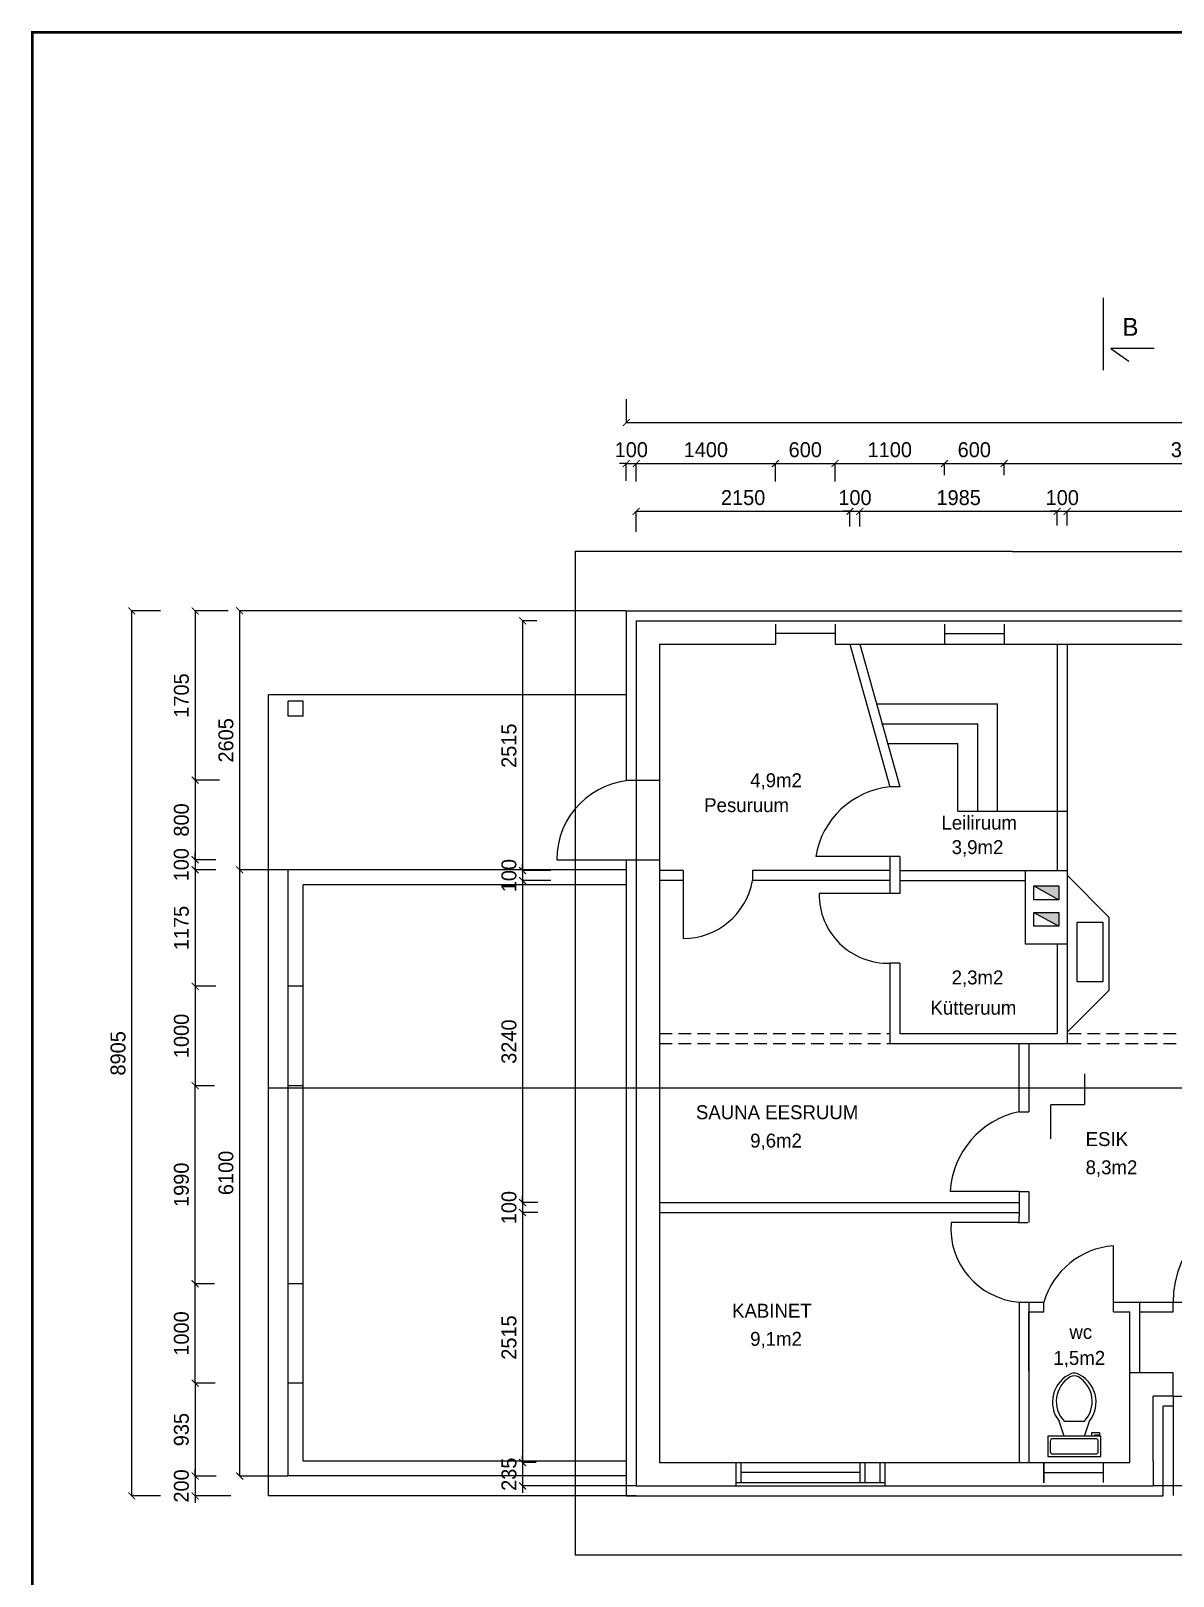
# Model space of a CAD drawing. Header units: millimetres. Extents: x -183747 to 314141, y 291435 to 411008.
# Drawn here: x 48189 to 59678, y 384222 to 399767 of the extents above; entities that cross this region are included whole.
import ezdxf

# ---------------------------------------------------------------- set-up
doc = ezdxf.new("R2010")
doc.units = ezdxf.units.MM
doc.linetypes.add('HIDDEN', pattern=[9.525, 6.35, -3.175])
for name, color, linetype in [('kivivooder', 254, 'Continuous'), ('kollane', 5, 'Continuous'), ('pun', 1, 'Continuous'), ('raam', 7, 'Continuous'), ('teljed', 1, 'HIDDEN'), ('uks', 5, 'Continuous')]:
    doc.layers.add(name, color=color, linetype=linetype)
doc.dimstyles.new('ISO-25', dxfattribs={"dimtxt": 2.5, "dimasz": 2.5, "dimexe": 1.25, "dimexo": 0.625, "dimgap": 6.25, "dimtad": 1, "dimdec": 0, "dimtxsty": 'Standard', "dimcen": 2.5, "dimadec": 0, "dimazin": 0, "dimtfac": 1, "dimtdec": 0, "dimtmove": 0, "dimatfit": 3, "dimfxl": 0, "dimarcsym": 0})

# ---------------------------------------------------------------- blocks, each defined once
blk = doc.blocks.new('ca3l')
at = {"color": 0, "linetype": 'ByBlock', "const_width": 0.14}
blk.add_lwpolyline([(192, 0), (192, 143), (0, 143), (0, 0)], close=True, dxfattribs=at)
blk = doc.blocks.new('_ArchTick')
at = {"color": 0, "linetype": 'ByBlock', "const_width": 0.15}
blk.add_lwpolyline([(-0.5, -0.5), (0.5, 0.5)], dxfattribs=at)
blk = doc.blocks.new('*D153')
at = {"layer": 'Defpoints', "color": 0}
for p in [(50048, 391429), (49840, 391329), (50054, 391329)]:
    blk.add_point(p, dxfattribs=at)
at = {"layer": 'pun', "color": 0, "lineweight": -2}
for p, q in [((50041, 391429), (49838, 391429)), ((49840, 391429), (49840, 391499)), ((49840, 391429), (49840, 391329)), ((50048, 391329), (49838, 391329)), ((49840, 391329), (49840, 391259))]:
    blk.add_line(p, q, dxfattribs=at)
at = {"layer": 'pun', "color": 0, "lineweight": -2, "xscale": 70, "yscale": 70, "zscale": 70}
for p, rotation in [((49840, 391429), 270), ((49840, 391329), 90)]:
    blk.add_blockref('_ArchTick', p, dxfattribs=dict(at, rotation=rotation))
at = {"layer": 'pun', "color": 0, "insert": (49702, 391379), "char_height": 150, "attachment_point": 5, "rotation": 90}
blk.add_mtext('100', dxfattribs=at)
blk = doc.blocks.new('*D152')
at = {"layer": 'Defpoints', "color": 0}
for p in [(50054, 391329), (49841, 390156), (50035, 390156)]:
    blk.add_point(p, dxfattribs=at)
at = {"layer": 'pun', "color": 0, "lineweight": -2}
for p, q in [((50048, 391329), (49840, 391329)), ((49841, 391329), (49841, 390156)), ((50029, 390156), (49840, 390156))]:
    blk.add_line(p, q, dxfattribs=at)
at = {"layer": 'pun', "color": 0, "lineweight": -2, "xscale": 70, "yscale": 70, "zscale": 70}
for p, rotation in [((49841, 391329), 90), ((49841, 390156), 270)]:
    blk.add_blockref('_ArchTick', p, dxfattribs=dict(at, rotation=rotation))
at = {"layer": 'pun', "color": 0, "insert": (49703, 390742), "char_height": 150, "attachment_point": 5, "rotation": 90}
blk.add_mtext('1175', dxfattribs=at)
blk = doc.blocks.new('*D151')
at = {"layer": 'Defpoints', "color": 0}
for p in [(49841, 389156), (50041, 389156), (50041, 387163)]:
    blk.add_point(p, dxfattribs=at)
at = {"layer": 'pun', "color": 0, "lineweight": -2}
for p, q in [((50035, 389156), (49840, 389156)), ((49841, 387163), (49841, 389156)), ((50035, 387163), (49840, 387163))]:
    blk.add_line(p, q, dxfattribs=at)
at = {"layer": 'pun', "color": 0, "lineweight": -2, "xscale": 70, "yscale": 70, "zscale": 70}
for p, rotation in [((49841, 389156), 90), ((49841, 387163), 270)]:
    blk.add_blockref('_ArchTick', p, dxfattribs=dict(at, rotation=rotation))
at = {"layer": 'pun', "color": 0, "insert": (49703, 388159), "char_height": 150, "attachment_point": 5, "rotation": 90}
blk.add_mtext('1990', dxfattribs=at)
blk = doc.blocks.new('*D150')
at = {"layer": 'Defpoints', "color": 0}
for p in [(49841, 387163), (50041, 387163), (50041, 386163)]:
    blk.add_point(p, dxfattribs=at)
at = {"layer": 'pun', "color": 0, "lineweight": -2}
for p, q in [((50035, 387163), (49840, 387163)), ((49841, 386163), (49841, 387163)), ((50035, 386163), (49840, 386163))]:
    blk.add_line(p, q, dxfattribs=at)
at = {"layer": 'pun', "color": 0, "lineweight": -2, "xscale": 70, "yscale": 70, "zscale": 70}
for p, rotation in [((49841, 387163), 90), ((49841, 386163), 270)]:
    blk.add_blockref('_ArchTick', p, dxfattribs=dict(at, rotation=rotation))
at = {"layer": 'pun', "color": 0, "insert": (49703, 386663), "char_height": 150, "attachment_point": 5, "rotation": 90}
blk.add_mtext('1000', dxfattribs=at)
blk = doc.blocks.new('*D126')
at = {"layer": 'Defpoints', "color": 0}
for p in [(58513, 394934), (56528, 394773), (58513, 394787)]:
    blk.add_point(p, dxfattribs=at)
at = {"layer": 'pun', "color": 0, "lineweight": -2}
for p, q in [((56528, 394780), (56528, 394935)), ((56528, 394934), (58513, 394934)), ((58513, 394793), (58513, 394935))]:
    blk.add_line(p, q, dxfattribs=at)
at = {"layer": 'pun', "color": 0, "lineweight": -2, "xscale": 70, "yscale": 70, "zscale": 70, "rotation": 180}
blk.add_blockref('_ArchTick', (56528, 394934), dxfattribs=at)
at = {"layer": 'pun', "color": 0, "lineweight": -2, "xscale": 70, "yscale": 70, "zscale": 70}
blk.add_blockref('_ArchTick', (58513, 394934), dxfattribs=at)
at = {"layer": 'pun', "color": 0, "insert": (57521, 395071), "char_height": 150, "attachment_point": 5}
blk.add_mtext('1985', dxfattribs=at)
blk = doc.blocks.new('*D125')
at = {"layer": 'Defpoints', "color": 0}
for p in [(58613, 394934), (58513, 394786), (58613, 394786)]:
    blk.add_point(p, dxfattribs=at)
at = {"layer": 'pun', "color": 0, "lineweight": -2}
for p, q in [((58513, 394934), (58443, 394934)), ((58513, 394793), (58513, 394935)), ((58513, 394934), (58613, 394934)), ((58613, 394793), (58613, 394935)), ((58613, 394934), (58683, 394934))]:
    blk.add_line(p, q, dxfattribs=at)
at = {"layer": 'pun', "color": 0, "lineweight": -2, "xscale": 70, "yscale": 70, "zscale": 70}
blk.add_blockref('_ArchTick', (58513, 394934), dxfattribs=at)
at = {"layer": 'pun', "color": 0, "lineweight": -2, "xscale": 70, "yscale": 70, "zscale": 70, "rotation": 180}
blk.add_blockref('_ArchTick', (58613, 394934), dxfattribs=at)
at = {"layer": 'pun', "color": 0, "insert": (58563, 395071), "char_height": 150, "attachment_point": 5}
blk.add_mtext('100', dxfattribs=at)
blk = doc.blocks.new('*D124')
at = {"layer": 'Defpoints', "color": 0}
for p in [(56528, 394934), (56428, 394773), (56528, 394773)]:
    blk.add_point(p, dxfattribs=at)
at = {"layer": 'pun', "color": 0, "lineweight": -2}
for p, q in [((56428, 394934), (56358, 394934)), ((56428, 394780), (56428, 394935)), ((56428, 394934), (56528, 394934)), ((56528, 394780), (56528, 394935)), ((56528, 394934), (56598, 394934))]:
    blk.add_line(p, q, dxfattribs=at)
at = {"layer": 'pun', "color": 0, "lineweight": -2, "xscale": 70, "yscale": 70, "zscale": 70}
blk.add_blockref('_ArchTick', (56428, 394934), dxfattribs=at)
at = {"layer": 'pun', "color": 0, "lineweight": -2, "xscale": 70, "yscale": 70, "zscale": 70, "rotation": 180}
blk.add_blockref('_ArchTick', (56528, 394934), dxfattribs=at)
at = {"layer": 'pun', "color": 0, "insert": (56478, 395071), "char_height": 150, "attachment_point": 5}
blk.add_mtext('100', dxfattribs=at)
blk = doc.blocks.new('*D123')
at = {"layer": 'Defpoints', "color": 0}
for p in [(61778, 395415), (57978, 395298), (61778, 395231)]:
    blk.add_point(p, dxfattribs=at)
at = {"layer": 'pun', "color": 0, "lineweight": -2}
for p, q in [((57978, 395304), (57978, 395416)), ((57978, 395415), (61778, 395415)), ((61778, 395237), (61778, 395416))]:
    blk.add_line(p, q, dxfattribs=at)
at = {"layer": 'pun', "color": 0, "lineweight": -2, "xscale": 70, "yscale": 70, "zscale": 70, "rotation": 180}
blk.add_blockref('_ArchTick', (57978, 395415), dxfattribs=at)
at = {"layer": 'pun', "color": 0, "lineweight": -2, "xscale": 70, "yscale": 70, "zscale": 70}
blk.add_blockref('_ArchTick', (61778, 395415), dxfattribs=at)
at = {"layer": 'pun', "color": 0, "insert": (59878, 395553), "char_height": 150, "attachment_point": 5}
blk.add_mtext('3800', dxfattribs=at)
blk = doc.blocks.new('*D122')
at = {"layer": 'Defpoints', "color": 0}
for p in [(57978, 395415), (57378, 395292), (57978, 395292)]:
    blk.add_point(p, dxfattribs=at)
at = {"layer": 'pun', "color": 0, "lineweight": -2}
for p, q in [((57378, 395298), (57378, 395416)), ((57378, 395415), (57978, 395415)), ((57978, 395298), (57978, 395416))]:
    blk.add_line(p, q, dxfattribs=at)
at = {"layer": 'pun', "color": 0, "lineweight": -2, "xscale": 70, "yscale": 70, "zscale": 70, "rotation": 180}
blk.add_blockref('_ArchTick', (57378, 395415), dxfattribs=at)
at = {"layer": 'pun', "color": 0, "lineweight": -2, "xscale": 70, "yscale": 70, "zscale": 70}
blk.add_blockref('_ArchTick', (57978, 395415), dxfattribs=at)
at = {"layer": 'pun', "color": 0, "insert": (57678, 395553), "char_height": 150, "attachment_point": 5}
blk.add_mtext('600', dxfattribs=at)
blk = doc.blocks.new('*D121')
at = {"layer": 'Defpoints', "color": 0}
for p in [(65418, 394934), (58613, 394786), (65418, 394735)]:
    blk.add_point(p, dxfattribs=at)
at = {"layer": 'pun', "color": 0, "lineweight": -2}
for p, q in [((58613, 394793), (58613, 394935)), ((58613, 394934), (65418, 394934)), ((65418, 394742), (65418, 394935))]:
    blk.add_line(p, q, dxfattribs=at)
at = {"layer": 'pun', "color": 0, "lineweight": -2, "xscale": 70, "yscale": 70, "zscale": 70, "rotation": 180}
blk.add_blockref('_ArchTick', (58613, 394934), dxfattribs=at)
at = {"layer": 'pun', "color": 0, "lineweight": -2, "xscale": 70, "yscale": 70, "zscale": 70}
blk.add_blockref('_ArchTick', (65418, 394934), dxfattribs=at)
at = {"layer": 'pun', "color": 0, "insert": (62016, 395071), "char_height": 150, "attachment_point": 5}
blk.add_mtext('6805', dxfattribs=at)
blk = doc.blocks.new('Toilet - top')
for p, q in [((9.5, -6), (9.5, -2)), ((-10, -8.5), (-8, -8.5)), ((-10, -9.5), (-10, -8.5)), ((-7, -9.5), (-10, -9.5)), ((-8, -8.5), (-8, -8)), ((-7, -8), (-7, -9.5)), ((-4, -8), (-6, -14)), ((4, -8), (6, -14)), ((4, -14), (-4, -14))]:
    blk.add_line(p, q)
blk.add_lwpolyline([(10.5, -8), (10.5, 0), (-10.5, 0), (-10.5, -8)], close=True)
for points in [[(-9.5, -2), (-9.5, -6)], [(8.5, -1), (-8.5, -1)], [(-8.5, -7), (8.5, -7)]]:
    blk.add_lwpolyline(points)
for centre, radius, start, end in [((-8.62, -1.88), 0.884, 81.8699, 188.1301), ((-8.62, -6.12), 0.884, 171.8699, 278.1301), ((8.62, -1.88), 0.884, 351.8699, 98.1301), ((8.62, -6.12), 0.884, 261.8699, 8.1301), ((3.52, -21.58), 12.17, 141.46911, 247.97143), ((4.2, -21.82), 11.33, 136.36773, 238.94682), ((-3.52, -21.58), 12.17, 292.02843, 38.53071), ((-4.2, -21.82), 11.33, 301.05301, 43.63209), ((0, -27.88), 4, 245.73182, 294.26817), ((0, -29), 4, 254.86053, 285.13947)]:
    blk.add_arc(centre, radius, start, end)
blk = doc.blocks.new('*D113')
at = {"layer": 'Defpoints', "color": 0}
for p in [(50092, 392229), (49841, 391429), (50054, 391429)]:
    blk.add_point(p, dxfattribs=at)
at = {"layer": 'pun', "color": 0, "lineweight": -2}
for p, q in [((50086, 392229), (49840, 392229)), ((49841, 392229), (49841, 391429)), ((50048, 391429), (49840, 391429))]:
    blk.add_line(p, q, dxfattribs=at)
at = {"layer": 'pun', "color": 0, "lineweight": -2, "xscale": 70, "yscale": 70, "zscale": 70}
for p, rotation in [((49841, 392229), 90), ((49841, 391429), 270)]:
    blk.add_blockref('_ArchTick', p, dxfattribs=dict(at, rotation=rotation))
at = {"layer": 'pun', "color": 0, "insert": (49703, 391829), "char_height": 150, "attachment_point": 5, "rotation": 90}
blk.add_mtext('800', dxfattribs=at)
blk = doc.blocks.new('*D112')
at = {"layer": 'Defpoints', "color": 0}
for p in [(50178, 393932), (49841, 392229), (50086, 392229)]:
    blk.add_point(p, dxfattribs=at)
at = {"layer": 'pun', "color": 0, "lineweight": -2}
for p, q in [((50172, 393932), (49840, 393932)), ((49841, 393932), (49841, 392229)), ((50079, 392229), (49840, 392229))]:
    blk.add_line(p, q, dxfattribs=at)
at = {"layer": 'pun', "color": 0, "lineweight": -2, "xscale": 70, "yscale": 70, "zscale": 70}
for p, rotation in [((49841, 393932), 90), ((49841, 392229), 270)]:
    blk.add_blockref('_ArchTick', p, dxfattribs=dict(at, rotation=rotation))
at = {"layer": 'pun', "color": 0, "insert": (49703, 393081), "char_height": 150, "attachment_point": 5, "rotation": 90}
blk.add_mtext('1705', dxfattribs=at)
blk = doc.blocks.new('*D111')
at = {"layer": 'Defpoints', "color": 0}
for p in [(55678, 395415), (54278, 395242), (55678, 395229)]:
    blk.add_point(p, dxfattribs=at)
at = {"layer": 'pun', "color": 0, "lineweight": -2}
for p, q in [((54278, 395249), (54278, 395416)), ((54278, 395415), (55678, 395415)), ((55678, 395235), (55678, 395416))]:
    blk.add_line(p, q, dxfattribs=at)
at = {"layer": 'pun', "color": 0, "lineweight": -2, "xscale": 70, "yscale": 70, "zscale": 70, "rotation": 180}
blk.add_blockref('_ArchTick', (54278, 395415), dxfattribs=at)
at = {"layer": 'pun', "color": 0, "lineweight": -2, "xscale": 70, "yscale": 70, "zscale": 70}
blk.add_blockref('_ArchTick', (55678, 395415), dxfattribs=at)
at = {"layer": 'pun', "color": 0, "insert": (54978, 395553), "char_height": 150, "attachment_point": 5}
blk.add_mtext('1400', dxfattribs=at)
blk = doc.blocks.new('*D110')
at = {"layer": 'Defpoints', "color": 0}
for p in [(53424, 391219), (53135, 387979), (53293, 387979)]:
    blk.add_point(p, dxfattribs=at)
at = {"layer": 'pun', "color": 0, "lineweight": -2}
for p, q in [((53418, 391219), (53134, 391219)), ((53135, 391219), (53135, 387979)), ((53287, 387979), (53134, 387979))]:
    blk.add_line(p, q, dxfattribs=at)
at = {"layer": 'pun', "color": 0, "lineweight": -2, "xscale": 70, "yscale": 70, "zscale": 70}
for p, rotation in [((53135, 391219), 90), ((53135, 387979), 270)]:
    blk.add_blockref('_ArchTick', p, dxfattribs=dict(at, rotation=rotation))
at = {"layer": 'pun', "color": 0, "insert": (52998, 389599), "char_height": 150, "attachment_point": 5, "rotation": 90}
blk.add_mtext('3240', dxfattribs=at)
blk = doc.blocks.new('*D109')
at = {"layer": 'Defpoints', "color": 0}
for p in [(53135, 387879), (53293, 387979), (53293, 387879)]:
    blk.add_point(p, dxfattribs=at)
at = {"layer": 'pun', "color": 0, "lineweight": -2}
for p, q in [((53135, 387979), (53135, 388049)), ((53287, 387979), (53134, 387979)), ((53287, 387879), (53134, 387879)), ((53135, 387979), (53135, 387879)), ((53135, 387879), (53135, 387809))]:
    blk.add_line(p, q, dxfattribs=at)
at = {"layer": 'pun', "color": 0, "lineweight": -2, "xscale": 70, "yscale": 70, "zscale": 70}
for p, rotation in [((53135, 387979), 270), ((53135, 387879), 90)]:
    blk.add_blockref('_ArchTick', p, dxfattribs=dict(at, rotation=rotation))
at = {"layer": 'pun', "color": 0, "insert": (52998, 387929), "char_height": 150, "attachment_point": 5, "rotation": 90}
blk.add_mtext('100', dxfattribs=at)
blk = doc.blocks.new('*D108')
at = {"layer": 'Defpoints', "color": 0}
for p in [(53424, 391319), (53135, 391219), (53424, 391219)]:
    blk.add_point(p, dxfattribs=at)
at = {"layer": 'pun', "color": 0, "lineweight": -2}
for p, q in [((53418, 391319), (53134, 391319)), ((53135, 391319), (53135, 391389)), ((53135, 391319), (53135, 391219)), ((53418, 391219), (53134, 391219)), ((53135, 391219), (53135, 391149))]:
    blk.add_line(p, q, dxfattribs=at)
at = {"layer": 'pun', "color": 0, "lineweight": -2, "xscale": 70, "yscale": 70, "zscale": 70}
for p, rotation in [((53135, 391319), 270), ((53135, 391219), 90)]:
    blk.add_blockref('_ArchTick', p, dxfattribs=dict(at, rotation=rotation))
at = {"layer": 'pun', "color": 0, "insert": (52998, 391269), "char_height": 150, "attachment_point": 5, "rotation": 90}
blk.add_mtext('100', dxfattribs=at)
blk = doc.blocks.new('*D107')
at = {"layer": 'Defpoints', "color": 0}
for p in [(53278, 385364), (53135, 385129), (53283, 385129)]:
    blk.add_point(p, dxfattribs=at)
at = {"layer": 'pun', "color": 0, "lineweight": -2}
for p, q in [((53272, 385364), (53134, 385364)), ((53135, 385364), (53135, 385434)), ((53135, 385364), (53135, 385129)), ((53277, 385129), (53134, 385129)), ((53135, 385129), (53135, 385059))]:
    blk.add_line(p, q, dxfattribs=at)
at = {"layer": 'pun', "color": 0, "lineweight": -2, "xscale": 70, "yscale": 70, "zscale": 70}
for p, rotation in [((53135, 385364), 270), ((53135, 385129), 90)]:
    blk.add_blockref('_ArchTick', p, dxfattribs=dict(at, rotation=rotation))
at = {"layer": 'pun', "color": 0, "insert": (52998, 385247), "char_height": 150, "attachment_point": 5, "rotation": 90}
blk.add_mtext('235', dxfattribs=at)
blk = doc.blocks.new('*D104')
at = {"layer": 'Defpoints', "color": 0}
for p in [(50048, 386163), (49841, 385229), (50060, 385229)]:
    blk.add_point(p, dxfattribs=at)
at = {"layer": 'pun', "color": 0, "lineweight": -2}
for p, q in [((50041, 386163), (49840, 386163)), ((49841, 386163), (49841, 385229)), ((50054, 385229), (49840, 385229))]:
    blk.add_line(p, q, dxfattribs=at)
at = {"layer": 'pun', "color": 0, "lineweight": -2, "xscale": 70, "yscale": 70, "zscale": 70}
for p, rotation in [((49841, 386163), 90), ((49841, 385229), 270)]:
    blk.add_blockref('_ArchTick', p, dxfattribs=dict(at, rotation=rotation))
at = {"layer": 'pun', "color": 0, "insert": (49703, 385696), "char_height": 150, "attachment_point": 5, "rotation": 90}
blk.add_mtext('935', dxfattribs=at)
blk = doc.blocks.new('*D103')
at = {"layer": 'Defpoints', "color": 0}
for p in [(53293, 387879), (53135, 385364), (53278, 385364)]:
    blk.add_point(p, dxfattribs=at)
at = {"layer": 'pun', "color": 0, "lineweight": -2}
for p, q in [((53287, 387879), (53134, 387879)), ((53135, 387879), (53135, 385364)), ((53272, 385364), (53134, 385364))]:
    blk.add_line(p, q, dxfattribs=at)
at = {"layer": 'pun', "color": 0, "lineweight": -2, "xscale": 70, "yscale": 70, "zscale": 70}
for p, rotation in [((53135, 387879), 90), ((53135, 385364), 270)]:
    blk.add_blockref('_ArchTick', p, dxfattribs=dict(at, rotation=rotation))
at = {"layer": 'pun', "color": 0, "insert": (52998, 386622), "char_height": 150, "attachment_point": 5, "rotation": 90}
blk.add_mtext('2515', dxfattribs=at)
blk = doc.blocks.new('*D102')
at = {"layer": 'Defpoints', "color": 0}
for p in [(53283, 393832), (53135, 391319), (53424, 391319)]:
    blk.add_point(p, dxfattribs=at)
at = {"layer": 'pun', "color": 0, "lineweight": -2}
for p, q in [((53277, 393832), (53134, 393832)), ((53135, 393832), (53135, 391319)), ((53418, 391319), (53134, 391319))]:
    blk.add_line(p, q, dxfattribs=at)
at = {"layer": 'pun', "color": 0, "lineweight": -2, "xscale": 70, "yscale": 70, "zscale": 70}
for p, rotation in [((53135, 393832), 90), ((53135, 391319), 270)]:
    blk.add_blockref('_ArchTick', p, dxfattribs=dict(at, rotation=rotation))
at = {"layer": 'pun', "color": 0, "insert": (52998, 392576), "char_height": 150, "attachment_point": 5, "rotation": 90}
blk.add_mtext('2515', dxfattribs=at)
blk = doc.blocks.new('*D101')
at = {"layer": 'Defpoints', "color": 0}
for p in [(50054, 390156), (49841, 389156), (50035, 389156)]:
    blk.add_point(p, dxfattribs=at)
at = {"layer": 'pun', "color": 0, "lineweight": -2}
for p, q in [((50048, 390156), (49840, 390156)), ((49841, 390156), (49841, 389156)), ((50029, 389156), (49840, 389156))]:
    blk.add_line(p, q, dxfattribs=at)
at = {"layer": 'pun', "color": 0, "lineweight": -2, "xscale": 70, "yscale": 70, "zscale": 70}
for p, rotation in [((49841, 390156), 90), ((49841, 389156), 270)]:
    blk.add_blockref('_ArchTick', p, dxfattribs=dict(at, rotation=rotation))
at = {"layer": 'pun', "color": 0, "insert": (49703, 389656), "char_height": 150, "attachment_point": 5, "rotation": 90}
blk.add_mtext('1000', dxfattribs=at)
blk = doc.blocks.new('*D100')
at = {"layer": 'Defpoints', "color": 0}
for p in [(49203, 393932), (49499, 393932), (49499, 385029)]:
    blk.add_point(p, dxfattribs=at)
at = {"layer": 'pun', "color": 0, "lineweight": -2}
for p, q in [((49493, 393932), (49202, 393932)), ((49203, 385029), (49203, 393932)), ((49493, 385029), (49202, 385029))]:
    blk.add_line(p, q, dxfattribs=at)
at = {"layer": 'pun', "color": 0, "lineweight": -2, "xscale": 70, "yscale": 70, "zscale": 70}
for p, rotation in [((49203, 393932), 90), ((49203, 385029), 270)]:
    blk.add_blockref('_ArchTick', p, dxfattribs=dict(at, rotation=rotation))
at = {"layer": 'pun', "color": 0, "insert": (49066, 389481), "char_height": 150, "attachment_point": 5, "rotation": 90}
blk.add_mtext('8905', dxfattribs=at)
blk = doc.blocks.new('*D99')
at = {"layer": 'Defpoints', "color": 0}
for p in [(54178, 396067), (66697, 395990), (66697, 395827)]:
    blk.add_point(p, dxfattribs=at)
at = {"layer": 'pun', "color": 0, "lineweight": -2}
for p, q in [((54178, 396061), (54178, 395826)), ((66697, 395983), (66697, 395826)), ((54178, 395827), (66697, 395827))]:
    blk.add_line(p, q, dxfattribs=at)
at = {"layer": 'pun', "color": 0, "lineweight": -2, "xscale": 70, "yscale": 70, "zscale": 70, "rotation": 180}
blk.add_blockref('_ArchTick', (54178, 395827), dxfattribs=at)
at = {"layer": 'pun', "color": 0, "lineweight": -2, "xscale": 70, "yscale": 70, "zscale": 70}
blk.add_blockref('_ArchTick', (66697, 395827), dxfattribs=at)
at = {"layer": 'pun', "color": 0, "insert": (60438, 395965), "char_height": 150, "attachment_point": 5}
blk.add_mtext('12520', dxfattribs=at)
blk = doc.blocks.new('*D96')
at = {"layer": 'Defpoints', "color": 0}
for p in [(57378, 395415), (56278, 395229), (57378, 395292)]:
    blk.add_point(p, dxfattribs=at)
at = {"layer": 'pun', "color": 0, "lineweight": -2}
for p, q in [((56278, 395235), (56278, 395416)), ((56278, 395415), (57378, 395415)), ((57378, 395298), (57378, 395416))]:
    blk.add_line(p, q, dxfattribs=at)
at = {"layer": 'pun', "color": 0, "lineweight": -2, "xscale": 70, "yscale": 70, "zscale": 70, "rotation": 180}
blk.add_blockref('_ArchTick', (56278, 395415), dxfattribs=at)
at = {"layer": 'pun', "color": 0, "lineweight": -2, "xscale": 70, "yscale": 70, "zscale": 70}
blk.add_blockref('_ArchTick', (57378, 395415), dxfattribs=at)
at = {"layer": 'pun', "color": 0, "insert": (56828, 395553), "char_height": 150, "attachment_point": 5}
blk.add_mtext('1100', dxfattribs=at)
blk = doc.blocks.new('*D95')
at = {"layer": 'Defpoints', "color": 0}
for p in [(56278, 395415), (55678, 395235), (56278, 395235)]:
    blk.add_point(p, dxfattribs=at)
at = {"layer": 'pun', "color": 0, "lineweight": -2}
for p, q in [((55678, 395242), (55678, 395416)), ((55678, 395415), (56278, 395415)), ((56278, 395241), (56278, 395416))]:
    blk.add_line(p, q, dxfattribs=at)
at = {"layer": 'pun', "color": 0, "lineweight": -2, "xscale": 70, "yscale": 70, "zscale": 70, "rotation": 180}
blk.add_blockref('_ArchTick', (55678, 395415), dxfattribs=at)
at = {"layer": 'pun', "color": 0, "lineweight": -2, "xscale": 70, "yscale": 70, "zscale": 70}
blk.add_blockref('_ArchTick', (56278, 395415), dxfattribs=at)
at = {"layer": 'pun', "color": 0, "insert": (55978, 395553), "char_height": 150, "attachment_point": 5}
blk.add_mtext('600', dxfattribs=at)
blk = doc.blocks.new('*D94')
at = {"layer": 'Defpoints', "color": 0}
for p in [(56428, 394934), (54278, 394723), (56428, 394773)]:
    blk.add_point(p, dxfattribs=at)
at = {"layer": 'pun', "color": 0, "lineweight": -2}
for p, q in [((54278, 394729), (54278, 394935)), ((54278, 394934), (56428, 394934)), ((56428, 394780), (56428, 394935))]:
    blk.add_line(p, q, dxfattribs=at)
at = {"layer": 'pun', "color": 0, "lineweight": -2, "xscale": 70, "yscale": 70, "zscale": 70, "rotation": 180}
blk.add_blockref('_ArchTick', (54278, 394934), dxfattribs=at)
at = {"layer": 'pun', "color": 0, "lineweight": -2, "xscale": 70, "yscale": 70, "zscale": 70}
blk.add_blockref('_ArchTick', (56428, 394934), dxfattribs=at)
at = {"layer": 'pun', "color": 0, "insert": (55353, 395071), "char_height": 150, "attachment_point": 5}
blk.add_mtext('2150', dxfattribs=at)
blk = doc.blocks.new('*D93')
at = {"layer": 'Defpoints', "color": 0}
for p in [(50289, 391327), (50778, 391327), (50778, 385229)]:
    blk.add_point(p, dxfattribs=at)
at = {"layer": 'pun', "color": 0, "lineweight": -2}
for p, q in [((50772, 391327), (50288, 391327)), ((50289, 385229), (50289, 391327)), ((50772, 385229), (50288, 385229))]:
    blk.add_line(p, q, dxfattribs=at)
at = {"layer": 'pun', "color": 0, "lineweight": -2, "xscale": 70, "yscale": 70, "zscale": 70}
for p, rotation in [((50289, 391327), 90), ((50289, 385229), 270)]:
    blk.add_blockref('_ArchTick', p, dxfattribs=dict(at, rotation=rotation))
at = {"layer": 'pun', "color": 0, "insert": (50151, 388278), "char_height": 150, "attachment_point": 5, "rotation": 90}
blk.add_mtext('6100', dxfattribs=at)
blk = doc.blocks.new('*D92')
at = {"layer": 'Defpoints', "color": 0}
for p in [(50289, 393932), (54178, 393932), (50778, 391327)]:
    blk.add_point(p, dxfattribs=at)
at = {"layer": 'pun', "color": 0, "lineweight": -2}
for p, q in [((54172, 393932), (50288, 393932)), ((50289, 391327), (50289, 393932)), ((50772, 391327), (50288, 391327))]:
    blk.add_line(p, q, dxfattribs=at)
at = {"layer": 'pun', "color": 0, "lineweight": -2, "xscale": 70, "yscale": 70, "zscale": 70}
for p, rotation in [((50289, 393932), 90), ((50289, 391327), 270)]:
    blk.add_blockref('_ArchTick', p, dxfattribs=dict(at, rotation=rotation))
at = {"layer": 'pun', "color": 0, "insert": (50151, 392630), "char_height": 150, "attachment_point": 5, "rotation": 90}
blk.add_mtext('2605', dxfattribs=at)
blk = doc.blocks.new('*D212')
at = {"layer": 'Defpoints', "color": 0}
for p in [(50060, 385229), (49841, 385029), (50206, 385029)]:
    blk.add_point(p, dxfattribs=at)
at = {"layer": 'pun', "color": 0, "lineweight": -2}
for p, q in [((50054, 385229), (49840, 385229)), ((49841, 385229), (49841, 385299)), ((49841, 385229), (49841, 385029)), ((50199, 385029), (49840, 385029)), ((49841, 385029), (49841, 384959))]:
    blk.add_line(p, q, dxfattribs=at)
at = {"layer": 'pun', "color": 0, "lineweight": -2, "xscale": 70, "yscale": 70, "zscale": 70}
for p, rotation in [((49841, 385229), 270), ((49841, 385029), 90)]:
    blk.add_blockref('_ArchTick', p, dxfattribs=dict(at, rotation=rotation))
at = {"layer": 'pun', "color": 0, "insert": (49703, 385129), "char_height": 150, "attachment_point": 5, "rotation": 90}
blk.add_mtext('200', dxfattribs=at)
blk = doc.blocks.new('*D218')
at = {"layer": 'Defpoints', "color": 0}
for p in [(54278, 395415), (54178, 395235), (54278, 395229)]:
    blk.add_point(p, dxfattribs=at)
at = {"layer": 'pun', "color": 0, "lineweight": -2}
for p, q in [((54178, 395415), (54108, 395415)), ((54178, 395242), (54178, 395416)), ((54178, 395415), (54278, 395415)), ((54278, 395235), (54278, 395416)), ((54278, 395415), (54348, 395415))]:
    blk.add_line(p, q, dxfattribs=at)
at = {"layer": 'pun', "color": 0, "lineweight": -2, "xscale": 70, "yscale": 70, "zscale": 70}
blk.add_blockref('_ArchTick', (54178, 395415), dxfattribs=at)
at = {"layer": 'pun', "color": 0, "lineweight": -2, "xscale": 70, "yscale": 70, "zscale": 70, "rotation": 180}
blk.add_blockref('_ArchTick', (54278, 395415), dxfattribs=at)
at = {"layer": 'pun', "color": 0, "insert": (54228, 395553), "char_height": 150, "attachment_point": 5}
blk.add_mtext('100', dxfattribs=at)

msp = doc.modelspace()

# ---------------------------------------------------------------- hatches: boundary and pattern name
at = {"layer": 'uks'}
h = msp.add_hatch(color=256, dxfattribs=at)
h.paths.add_polyline_path([(58276.95748, 391165.216), (58528.99953, 391025.39783), (58528.99953, 391165.216)])
h.paths.add_polyline_path([(58276.95748, 390899.56135), (58528.99953, 390759.74318), (58528.99953, 390899.56135)])

# ---------------------------------------------------------------- linework, layer by layer
for p, q in [((54178.01355, 393932.21711), (65753.41052, 393932.21711)), ((54178.01355, 393932.21711), (54178.01355, 392229.28155)), ((54278.01355, 393832.21711), (58378.01355, 393832.21711)), ((54278.01355, 393832.21711), (54278.01355, 392229.28155)), ((58378.01355, 393832.21711), (58378.01355, 393832.21711)), ((58378.01355, 393832.21711), (65653.41052, 393832.21711)), ((54513.01355, 393597.21711), (55678.01355, 393597.21711)), ((54513.01355, 393597.21711), (54513.01355, 385364.28155)), ((56278.01355, 393597.21711), (58613.01355, 393597.21711)), ((56428.01355, 393597.21711), (56828.01355, 392160.82898)), ((56528.01355, 393597.21711), (56928.01355, 392160.82898)), ((58513.01355, 393597.21711), (58513.01355, 391319.01607)), ((58613.01355, 393597.21711), (58613.01355, 393597.21711)), ((58613.01355, 393597.21711), (65418.41052, 393597.21711)), ((58613.01355, 393597.21711), (58613.01355, 391319.01607)), ((54178.01355, 392229.28155), (54513.01355, 392229.28155)), ((56928.01355, 392160.82898), (56828.01355, 392160.82898)), ((57513.01355, 391919.01607), (58613.01355, 391919.01607)), ((54178.01355, 391429.28155), (54178.01355, 385029.28155)), ((54278.01355, 391429.28155), (54278.01355, 385129.28155)), ((56828.01355, 391460.82898), (56828.01355, 391087.91564)), ((56928.01355, 391460.82898), (56828.01355, 391460.82898)), ((56928.01355, 391460.82898), (56928.01355, 391087.91564)), ((54748.81012, 391319.01607), (54513.01355, 391319.01607)), ((54748.81012, 391319.01607), (54748.81012, 391219.01607)), ((55448.81012, 391319.01607), (55448.81012, 391219.01607)), ((56828.01355, 391319.01607), (55448.81012, 391319.01607)), ((56928.01355, 391319.01607), (58613.01355, 391319.01607)), ((58613.01355, 391319.01607), (58613.01355, 389579.28155)), ((54748.81012, 391219.01607), (54513.01355, 391219.01607)), ((56828.01355, 391219.01607), (55448.81012, 391219.01607)), ((56928.01355, 391219.01607), (58192.94346, 391219.01607)), ((56928.01355, 391087.91564), (56828.01355, 391087.91564)), ((58513.01355, 390577.97973), (58513.01355, 389679.28155)), ((56828.01355, 390387.91564), (56828.01355, 389579.28155)), ((56928.01355, 390387.91564), (56828.01355, 390387.91564)), ((56928.01355, 390387.91564), (56928.01355, 389679.28155)), ((56828.01355, 389579.28155), (58628.01355, 389579.28155)), ((56928.01355, 389679.28155), (58513.01355, 389679.28155)), ((58128.01355, 388892.26286), (58128.01355, 389579.28155)), ((58228.01355, 389579.28155), (58228.01355, 388892.26286)), ((58128.01355, 388892.26286), (58228.01355, 388892.26286)), ((58128.01355, 388092.26286), (58128.01355, 387839.57586)), ((58128.01355, 388092.26286), (58228.01355, 388092.26286)), ((58228.01355, 388092.26286), (58228.01355, 387779.28155)), ((54513.01355, 387979.28155), (58128.01355, 387979.28155)), ((54513.01355, 387879.28155), (58128.01355, 387879.28155)), ((58116.63958, 387779.28155), (58216.63958, 387779.28155)), ((58128.01355, 387779.28155), (58128.01355, 387839.57586)), ((58128.01355, 386979.28155), (58128.01355, 385364.28155)), ((58128.01355, 386979.28155), (58228.01355, 386979.28155)), ((58228.01355, 386979.28155), (58228.01355, 385364.28155)), ((58228.01355, 386979.28155), (58376.3671, 386979.28155)), ((58376.3671, 386879.28155), (58376.3671, 386979.28155)), ((59078.9901, 386979.28155), (59343.01355, 386979.28155)), ((59078.9901, 386879.28155), (59078.9901, 386979.28155)), ((59343.01355, 386267.21711), (59343.01355, 386979.28155)), ((59343.01355, 386979.28155), (59678.01355, 386979.28155)), ((59678.01355, 386879.28155), (59678.01355, 386979.28155)), ((58228.01355, 386282.21711), (58228.01355, 386879.28155)), ((58228.01355, 386879.28155), (58376.3671, 386879.28155)), ((59078.9901, 386879.28155), (59243.01355, 386879.28155)), ((59243.01355, 386267.21711), (59243.01355, 386879.28155)), ((59343.01355, 386879.28155), (59678.01355, 386879.28155)), ((59678.01355, 386267.21711), (59243.01355, 386267.21711)), ((59243.01355, 385364.28155), (59243.01355, 386267.21711)), ((59678.01355, 386032.21711), (59678.01355, 386267.21711)), ((59678.01355, 386032.21711), (59478.01355, 386032.21711)), ((59478.01355, 385379.28155), (59478.01355, 386032.21711)), ((59578.01355, 385029.28155), (59578.01355, 385932.21711)), ((59678.01355, 385932.21711), (59578.01355, 385932.21711)), ((54513.01355, 385364.28155), (59243.01355, 385364.28155)), ((59478.01355, 385379.28155), (59478.01355, 385129.28155)), ((54278.01355, 385129.28155), (59478.01355, 385129.28155)), ((54178.01355, 385029.28155), (59578.01355, 385029.28155))]:
    msp.add_line(p, q)
for points in [[(58192.94346, 391319.01607), (58613.01355, 391319.01607), (58613.01355, 390577.97973), (58192.94346, 390577.97973)], [(58276.95748, 391165.216), (58528.99953, 391165.216), (58528.99953, 391025.39783), (58276.95748, 391025.39783)], [(58276.95748, 390899.56135), (58528.99953, 390899.56135), (58528.99953, 390759.74318), (58276.95748, 390759.74318)]]:
    msp.add_lwpolyline(points, close=True)
at = {"layer": 'kivivooder'}
for p, q in [((50928.01355, 393024.42175), (50778.01355, 393024.42175)), ((50778.01355, 392873.75146), (50778.01355, 393024.42175)), ((50928.01355, 392873.75146), (50928.01355, 393024.42175)), ((50928.01355, 392873.75146), (50778.01355, 392873.75146)), ((54278.01355, 392229.28155), (54278.01355, 391429.28155)), ((53478.01355, 391429.28155), (54513.01355, 391429.28155)), ((50778.01355, 385229.28155), (50778.01355, 391327.0242)), ((54178.01355, 391327.0242), (50778.01355, 391327.0242)), ((50928.01355, 385379.28155), (50928.01355, 391177.0242)), ((54178.01355, 391177.0242), (50928.01355, 391177.0242)), ((50928.01355, 390155.55457), (50778.01355, 390155.55457)), ((67163.01355, 389129.41371), (50578.01355, 389129.41371)), ((50928.01355, 389155.55457), (50778.01355, 389155.55457)), ((50928.01355, 387163.40771), (50778.01355, 387163.40771)), ((59678.01355, 386979.28155), (60678.01355, 386979.28155)), ((50928.01355, 386163.40771), (50778.01355, 386163.40771)), ((54178.01355, 385379.28155), (50928.01355, 385379.28155)), ((55278.01355, 385364.28155), (55278.01355, 385129.28155)), ((55278.01355, 385364.28155), (56778.63855, 385364.28155)), ((55328.63855, 385364.28155), (55328.63855, 385164.28155)), ((56528.63855, 385364.28155), (56528.63855, 385164.28155)), ((56578.63855, 385364.28155), (56578.63855, 385164.28155)), ((56728.63855, 385364.28155), (56728.63855, 385164.28155)), ((56778.63855, 385364.28155), (56778.63855, 385129.28155)), ((54178.01355, 385229.28155), (50778.01355, 385229.28155)), ((56528.63855, 385264.28155), (55328.63855, 385264.28155)), ((54278.01355, 385129.28155), (53276.88831, 385129.28155)), ((55278.01355, 385164.28155), (56778.63855, 385164.28155))]:
    msp.add_line(p, q, dxfattribs=at)
msp.add_arc((54278.01355, 391429.28155), 800, 90.000000001, 180, dxfattribs=at)
at = {"layer": 'kollane'}
for p, q in [((50578.01355, 385029.28155), (50578.01355, 393088.9501)), ((54178.01355, 393088.9501), (50578.01355, 393088.9501)), ((54278.01355, 385029.28155), (50578.01355, 385029.28155))]:
    msp.add_line(p, q, dxfattribs=at)
at = {"layer": 'pun'}
for p, q in [((56690.23254, 392997.21711), (57913.01355, 392997.21711)), ((57913.01355, 391919.01607), (57913.01355, 392997.21711)), ((56745.92779, 392797.21711), (57713.01355, 392797.21711)), ((57713.01355, 391919.01607), (57713.01355, 392797.21711)), ((56801.62304, 392597.21711), (57513.01355, 392597.21711)), ((57513.01355, 391919.01607), (57513.01355, 392597.21711))]:
    msp.add_line(p, q, dxfattribs=at)
at = {"layer": 'pun', "linetype": 'HIDDEN', "ltscale": 20}
for p, q in [((54513.01355, 389679.28155), (56828.01355, 389679.28155)), ((54513.01355, 389579.28155), (56828.01355, 389579.28155)), ((58628.01355, 389679.28155), (65403.41052, 389679.28155)), ((58628.01355, 389579.28155), (65403.41052, 389579.28155))]:
    msp.add_line(p, q, dxfattribs=at)
at = {"layer": 'teljed'}
for p, q in [((58785.62066, 389275.12546), (58785.62066, 388966.19922)), ((58448.99221, 388622.3829), (58448.99221, 388966.19922)), ((58448.99221, 388966.19922), (58785.62066, 388966.19922))]:
    msp.add_line(p, q, dxfattribs=at)
at = {"layer": 'uks'}
for p, q in [((58978.01355, 396353.88271), (58978.01355, 397082.61119)), ((59050.60785, 396573.44208), (59232.6876, 396446.1498)), ((59487.5993, 396573.44208), (59050.60785, 396573.44208)), ((53663.01355, 394532.21711), (53663.01355, 384432.21711)), ((53663.01355, 394532.21711), (58063.01355, 394532.21711)), ((58063.01355, 394532.21711), (58063.01355, 394529.28155)), ((58063.01355, 394529.28155), (67163.01355, 394529.28155)), ((55678.01355, 393797.21711), (55678.01355, 393597.21711)), ((56278.01355, 393797.21711), (56278.01355, 393597.21711)), ((57378.01355, 393797.21711), (57378.01355, 393597.21711)), ((57978.01355, 393797.21711), (57978.01355, 393597.21711)), ((56278.01355, 393705.61794), (55678.01355, 393705.61794)), ((57378.01355, 393705.61794), (57978.01355, 393705.61794)), ((56828.01355, 391460.82898), (56083.0215, 391460.82898)), ((59033.60607, 390849.27458), (58613.01355, 391274.37231)), ((54748.81012, 391219.01607), (54748.81012, 390635.83714)), ((58276.95748, 391165.216), (58528.99953, 391025.39783)), ((56828.01355, 391087.91564), (56116.96929, 391087.91564)), ((58276.95748, 390899.56135), (58528.99953, 390759.74318)), ((59033.60607, 390117.86259), (59033.60607, 390849.27458)), ((58613.01355, 389694.78225), (59033.60607, 390117.86259)), ((58128.01355, 388092.26286), (57436.55951, 388092.26286)), ((58128.01355, 387779.28155), (57444.34313, 387779.28155)), ((59078.9901, 386979.28155), (59078.9901, 387545.39693)), ((59678.01355, 386032.21711), (59678.01355, 385032.21711)), ((59678.01355, 386032.21711), (60678.01355, 386032.21711)), ((55278.01355, 385364.28155), (55278.01355, 385164.28155)), ((56578.01355, 385364.28155), (56578.01355, 385164.28155)), ((58378.01355, 385364.28155), (58378.01355, 385164.28155)), ((58378.01355, 385161.34801), (58378.01355, 385361.34801)), ((58978.01355, 385164.28155), (58978.01355, 385364.28155)), ((58378.01355, 385264.28155), (58978.01355, 385264.28155)), ((62478.01355, 385129.28155), (59478.01355, 385129.28155)), ((62763.01355, 384432.21711), (53663.01355, 384432.21711))]:
    msp.add_line(p, q, dxfattribs=at)
msp.add_lwpolyline([(58713.92716, 390799.2085), (58972.66525, 390799.2085), (58972.66525, 390201.75351), (58713.92716, 390201.75351)], close=True, dxfattribs=at)
for centre, radius, start, end in [((56915.08036, 391321.72804), 843.60596, 95.923926789, 170.50924148), ((54747.69717, 391348.8737), 713.03743, 270.089431031, 349.506792434), ((56810.66113, 391081.42082), 693.72224, 179.463573163, 271.433317637), ((58302.67702, 388042.48023), 867.54703, 101.614760151, 176.710377203), ((60678.01355, 386979.28155), 1000, 90, 180), ((58187.68823, 387722.40709), 745.5177, 175.624737859, 265.408869364), ((59141.93655, 386748.48884), 799.60107, 94.703690916, 163.223757645)]:
    msp.add_arc(centre, radius, start, end, dxfattribs=at)

# ---------------------------------------------------------------- block references
at = {"layer": 'pun', "xscale": 25.40000000000146, "yscale": 25.40000000000009, "zscale": 25.4, "rotation": 179.9997757749412}
msp.add_blockref('Toilet - top', (58683.67929, 385425.60816), dxfattribs=at)
at = {"layer": 'raam', "ltscale": 0.5, "xscale": 200, "yscale": 200, "zscale": 200}
msp.add_blockref('ca3l', (48202.86522, 371153.05358), dxfattribs=at)

# ---------------------------------------------------------------- texts
at = {"layer": 'uks'}
for s, height, p in [('B', 180, (59169.0288, 396699.7277)), ('4,9m2', 140, (55423.982, 392158.65529)), ('Pesuruum ', 140, (54961.46048, 391908.28342)), ('Leiliruum', 140, (57348.24238, 391731.634)), ('3,9m2', 140, (57450.72739, 391485.65649)), ('2,3m2', 140, (57450.72739, 390175.02542)), ('Kütteruum', 140, (57237.64256, 389870.00613)), ('SAUNA EESRUUM', 140, (54878.28946, 388818.81789)), ('9,6m2', 140, (55423.982, 388533.3365)), ('ESIK', 140, (58798.20053, 388548.63538)), ('8,3m2', 140, (58798.20053, 388264.75214)), ('KABINET', 140, (55241.77201, 386821.8768)), ('9,1m2', 140, (55423.982, 386539.16017)), ('wc', 140, (58634.94576, 386608.86783)), ('1,5m2', 140, (58474.14585, 386346.99638))]:
    msp.add_text(s, height=height, dxfattribs=at).set_placement(p)

# ---------------------------------------------------------------- dimensions: what is measured, and where the dimension line sits
at = {"layer": 'pun'}
for base, p1, p2, picture, middle in [((66697.25236, 395827.08454), (54178.01355, 396067.43613), (66697.25236, 395989.54327), '*D99', (60437.63296, 395964.58454)), ((54278.01355, 395415.03997), (54178.01355, 395235.36845), (54278.01355, 395229.20026), '*D218', (54228.01355, 395552.53997)), ((55678.01355, 395415.03997), (54278.01355, 395242.49962), (55678.01355, 395229.20026), '*D111', (54978.01355, 395552.53997)), ((56278.01355, 395415.03997), (55678.01355, 395235.45026), (56278.01355, 395234.82526), '*D95', (55978.01355, 395552.53997)), ((57378.01355, 395415.03997), (56278.01355, 395228.57526), (57378.01355, 395291.98599), '*D96', (56828.01355, 395552.53997)), ((57978.01355, 395415.03997), (57378.01355, 395291.98599), (57978.01355, 395291.98599), '*D122', (57678.01355, 395552.53997)), ((61778.01355, 395415.03997), (57978.01355, 395298.23599), (61778.01355, 395230.95731), '*D123', (59878.01355, 395552.53997)), ((56428.01355, 394933.816), (54278.01355, 394723.17634), (56428.01355, 394773.30364), '*D94', (55353.01355, 395071.316)), ((56528.01355, 394933.816), (56428.01355, 394773.30364), (56528.01355, 394773.30364), '*D124', (56478.01355, 395071.316)), ((58513.01355, 394933.816), (56528.01355, 394773.30364), (58513.01355, 394787.06694), '*D126', (57520.51355, 395071.316)), ((58613.01355, 394933.816), (58513.01355, 394786.44194), (58613.01355, 394786.44194), '*D125', (58563.01355, 395071.316)), ((65418.41052, 394933.816), (58613.01355, 394786.44194), (65418.41052, 394735.29878), '*D121', (62015.71203, 395071.316))]:
    dim = msp.add_linear_dim(base=base, p1=p1, p2=p2, dimstyle='ISO-25', override={"dimtxt": 150, "dimasz": 70, "dimexo": 6.25, "dimgap": 62.5, "dimrnd": 5, "dimblk1": 'ArchTick', "dimblk2": 'ArchTick', "dimsah": 1, "dimtix": 1}, dxfattribs=at)
    dim.commit()
    dim.dimension.update_dxf_attribs({"geometry": picture, "text_midpoint": middle})
for base, p1, p2, picture, middle in [((49203.13418, 393932.21711), (49498.79427, 385029.28155), (49498.79427, 393932.21711), '*D100', (49065.63418, 389480.74933)), ((49840.82326, 392229.28155), (50178.20556, 393932.21711), (50085.72597, 392229.28155), '*D112', (49703.32326, 393080.74933)), ((50288.8899, 393932.21711), (50778.01355, 391327.0242), (54178.01355, 393932.21711), '*D92', (50151.3899, 392629.62066)), ((53135.17153, 391319.01607), (53283.13831, 393832.21711), (53424.39532, 391319.01607), '*D102', (52997.67153, 392575.61659)), ((49840.82326, 391429.28155), (50091.97597, 392229.28155), (50053.81306, 391429.28155), '*D113', (49703.32326, 391829.28155)), ((53135.17153, 391219.01607), (53424.39532, 391319.01607), (53424.39532, 391219.01607), '*D108', (52997.67153, 391269.01607)), ((49840.82326, 390155.55457), (50053.81306, 391329.28155), (50035.06306, 390155.55457), '*D152', (49703.32326, 390742.41806)), ((50288.8899, 391327.0242), (50778.01355, 385229.28155), (50778.01355, 391327.0242), '*D93', (50151.3899, 388278.15288)), ((53135.17153, 387979.28155), (53424.39532, 391219.01607), (53293.33452, 387979.28155), '*D110', (52997.67153, 389599.14881)), ((49840.82326, 389155.55457), (50053.81306, 390155.55457), (50035.06306, 389155.55457), '*D101', (49703.32326, 389655.55457)), ((49840.82326, 389155.55457), (50041.31306, 387163.40771), (50041.31306, 389155.55457), '*D151', (49703.32326, 388159.48114)), ((53135.17153, 387879.28155), (53293.33452, 387979.28155), (53293.33452, 387879.28155), '*D109', (52997.67153, 387929.28155)), ((53135.17153, 385364.28155), (53293.33452, 387879.28155), (53278.33452, 385364.28155), '*D103', (52997.67153, 386621.78155)), ((49840.82326, 387163.40771), (50041.31306, 386163.40771), (50041.31306, 387163.40771), '*D150', (49703.32326, 386663.40771)), ((49840.82326, 385229.28155), (50047.56306, 386163.40771), (50060.48158, 385229.28155), '*D104', (49703.32326, 385696.34463)), ((53135.17153, 385129.28155), (53278.33452, 385364.28155), (53283.13831, 385129.28155), '*D107', (52997.67153, 385246.78155)), ((49840.82326, 385029.28155), (50060.48158, 385229.28155), (50205.66841, 385029.28155), '*D212', (49703.32326, 385129.28155))]:
    dim = msp.add_linear_dim(base=base, p1=p1, p2=p2, angle=90, dimstyle='ISO-25', override={"dimtxt": 150, "dimasz": 70, "dimexo": 6.25, "dimgap": 62.5, "dimrnd": 5, "dimblk1": 'ArchTick', "dimblk2": 'ArchTick', "dimsah": 1, "dimtix": 1}, dxfattribs=at)
    dim.commit()
    dim.dimension.update_dxf_attribs({"geometry": picture, "text_midpoint": middle})
dim = msp.add_linear_dim(base=(49839.57326, 391329.28155), p1=(50047.56306, 391429.28155), p2=(50053.81306, 391329.28155), angle=90, dimstyle='ISO-25', override={"dimtxt": 150, "dimasz": 70, "dimexo": 6.25, "dimgap": 62.5, "dimrnd": 5, "dimblk1": 'ArchTick', "dimblk2": 'ArchTick', "dimsah": 1, "dimtix": 1}, dxfattribs=at)
dim.commit()
dim.dimension.update_dxf_attribs({"geometry": '*D153', "text_midpoint": (49839.57326, 391379.28155), "dimtype": 160})

doc.saveas('drawing.dxf')
